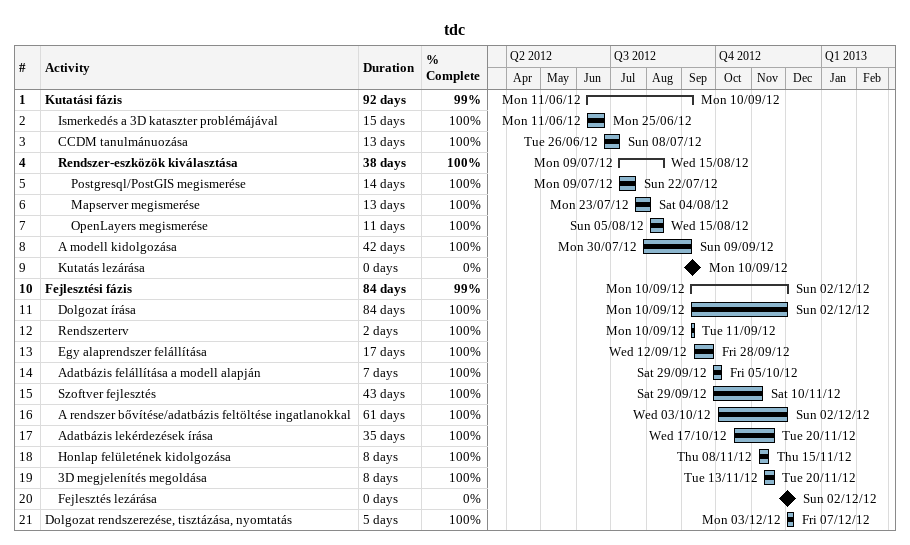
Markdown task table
tdc

| ID | Level | Task | Duration | Start | Finish | % complete |
|---|---|---|---|---|---|---|
| 1 | 1 | **Kutatási fázis** | 92d | 2012-06-11 | 2012-09-10 | 99 |
| 2 | 2 | Ismerkedés a 3D kataszter problémájával | 15d | 2012-06-11 | 2012-06-25 | 100 |
| 3 | 2 | CCDM tanulmánuozása | 13d | 2012-06-26 | 2012-07-08 | 100 |
| 4 | 2 | **Rendszer-eszközök kiválasztása** | 38d | 2012-07-09 | 2012-08-15 | 100 |
| 5 | 3 | Postgresql/PostGIS megismerése | 14d | 2012-07-09 | 2012-07-22 | 100 |
| 6 | 3 | Mapserver megismerése | 13d | 2012-07-23 | 2012-08-04 | 100 |
| 7 | 3 | OpenLayers megismerése | 11d | 2012-08-05 | 2012-08-15 | 100 |
| 8 | 2 | A modell kidolgozása | 42d | 2012-07-30 | 2012-09-09 | 100 |
| 9 | 2 | Kutatás lezárása | 0d | 2012-09-10 | 2012-09-10 | 0 |
| 10 | 1 | **Fejlesztési fázis** | 84d | 2012-09-10 | 2012-12-02 | 99 |
| 11 | 2 | Dolgozat írása | 84d | 2012-09-10 | 2012-12-02 | 100 |
| 12 | 2 | Rendszerterv | 2d | 2012-09-10 | 2012-09-11 | 100 |
| 13 | 2 | Egy alaprendszer felállítása | 17d | 2012-09-12 | 2012-09-28 | 100 |
| 14 | 2 | Adatbázis felállítása a modell alapján | 7d | 2012-09-29 | 2012-10-05 | 100 |
| 15 | 2 | Szoftver fejlesztés | 43d | 2012-09-29 | 2012-11-10 | 100 |
| 16 | 2 | A rendszer bővítése/adatbázis feltöltése ingatlanokkal | 61d | 2012-10-03 | 2012-12-02 | 100 |
| 17 | 2 | Adatbázis lekérdezések írása | 35d | 2012-10-17 | 2012-11-20 | 100 |
| 18 | 2 | Honlap felületének kidolgozása | 8d | 2012-11-08 | 2012-11-15 | 100 |
| 19 | 2 | 3D megjelenítés megoldása | 8d | 2012-11-13 | 2012-11-20 | 100 |
| 20 | 2 | Fejlesztés lezárása | 0d | 2012-12-02 | 2012-12-02 | 0 |
| 21 | 1 | Dolgozat rendszerezése, tisztázása, nyomtatás | 5d | 2012-12-03 | 2012-12-07 | 100 |
